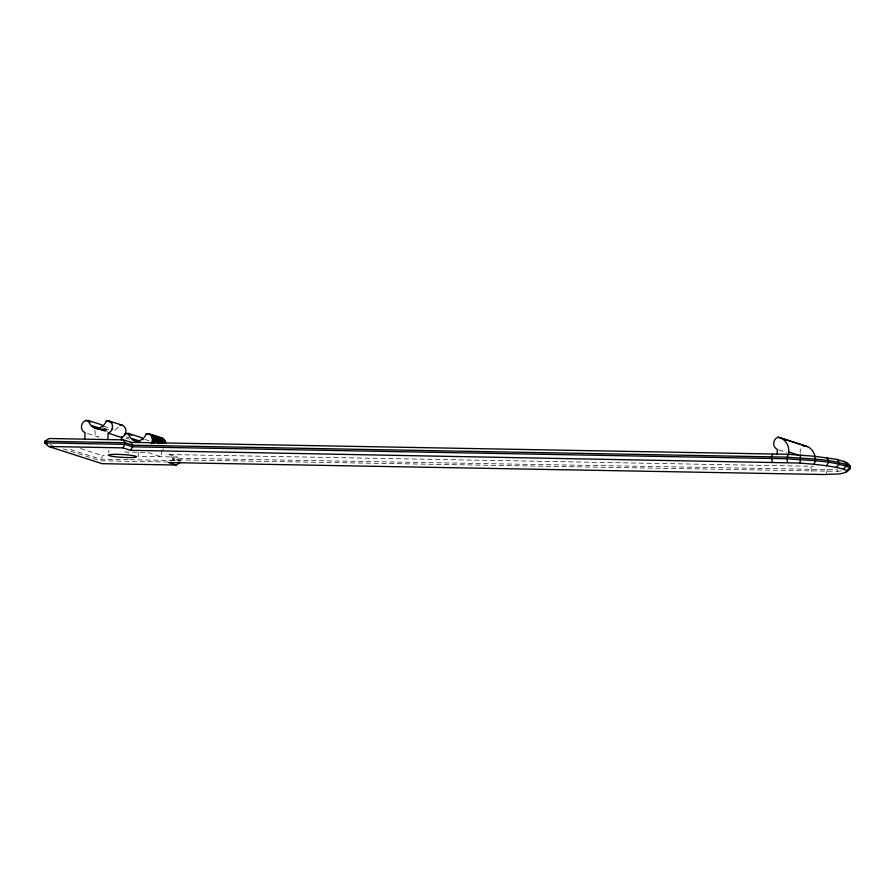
<?xml version="1.0" encoding="UTF-8"?>
<svg xmlns="http://www.w3.org/2000/svg" width="895" height="895" viewBox="0 0 895 895"><rect width="100%" height="100%" fill="white"/><g stroke="black" fill="none" stroke-linecap="round" stroke-linejoin="round"><path stroke-width="0.67" stroke-dasharray="4.47 3.36" d="M168.137 462.021L100.419 460.791L102.545 455.667L108.026 455.768M108.776 452.635L108.933 449.972M138.345 452.478L138.121 456.316L176.695 457.021L180.667 460.645L129.529 459.717M161.536 450.33L161.167 456.741L147.72 452.422L124.685 451.997L128.343 453.172M811.62 471.419L810.747 466.239M170.721 461.171L172.892 459.784L837.306 471.318L837.396 469.718L172.981 458.184L169.01 454.548L813.51 466.295M826.107 473.589L827.495 470.099L826.443 467.716M118.23 427.139L113.341 432.017M162.689 449.771L163.718 448.988M837.306 471.318L841.334 470.882M128.153 459.694L100.508 459.191L67.371 448.529M778.684 449.861L786.638 452.422M103.63 426.165L113.408 429.309M144.789 439.4L149.666 440.978M104.48 428.369L111.819 430.719M102.343 428.481L109.671 430.842M101.381 428.85L107.478 430.819M126.363 436.838L128.802 437.621M101.594 429.466L107.702 431.424M100.475 429.41L107.903 431.882M100.106 429.555L107.434 431.916L103.126 426.87M101.034 429.958L107.143 431.927M125.692 437.979L129.35 439.165M169.01 454.548L176.695 457.021M180.667 460.645L172.981 458.184L172.892 459.784L179.291 461.842M87.565 433.538L98.562 437.073A6.578 6.097 -72.2 0 1 95.083 429.544M80.427 448.552L102.545 455.667M50.053 444.591L52.704 445.442M63.31 448.854L100.419 460.791M800.219 453.071A6.578 6.097 -72.2 0 1 802.367 447.03"/><path stroke-width="1.34" d="M176.226 465.031L168.551 462.558L825.458 474.529C833.48 473.477 843.683 475.838 849.747 469.204L850.25 466.06L847.207 462.704L836.881 459.381L814.45 456.26L787.913 454.291L131.006 442.331L123.331 439.859L49.18 438.505L44.839 441.28L44.75 442.88L48.722 446.515L102.086 463.677L176.226 465.031L180.577 462.256M84.757 439.154L85.126 432.755A6.578 6.097 -72.2 0 1 85.83 420.471L88.336 420.516L101.773 424.845L103.126 426.87M107.792 439.579L108.161 433.169A6.578 6.097 -72.2 0 0 108.877 420.896L106.371 420.851C102.701 430.35 91.301 430.831 88.336 420.516M121.451 440.049L121.608 437.487A6.578 6.097 -72.2 0 0 122.313 425.214L108.877 420.896M777.073 454.559L777.363 449.435A6.578 6.097 -72.2 0 1 778.068 437.163L807.637 446.672A14.611 13.548 -72.2 0 1 815.11 457.043M788.596 454.694L788.752 451.975A14.611 13.548 -72.2 0 0 781.145 438.158M121.373 439.378L122.022 436.805M151.154 443.674C153.56 440.541 152.597 435.294 148.805 433.739L146.299 433.695C142.629 443.193 131.229 443.674 128.265 433.359L124.606 433.874M48.722 446.515L122.861 447.858L130.547 450.33L800.04 463.051L800.499 455.052M787.913 454.291L787.085 458.743L787.455 462.301M846.357 472.168L846.748 470.714L850.16 467.66C830.247 460.064 808.096 460.712 787.085 458.743L132.583 446.818L124.908 444.345L44.75 442.88L47.401 443.741M800.04 463.051L813.991 464.27L815.502 460.847L814.45 456.26M772.732 454.022L771.4 456.853L772.273 462.021M122.861 447.858L124.908 444.345L124.998 442.745L123.331 439.859M130.547 450.33L132.583 446.818L132.673 445.218L131.006 442.331M813.991 464.27L826.398 465.747L828.625 462.413L828.725 460.802L826.857 457.748M826.398 465.747L836.411 467.391L839.23 464.147L839.32 462.547L836.881 459.381M836.411 467.391L843.358 469.081L846.569 465.937L846.659 464.337L843.817 461.082M847.554 469.819L849.747 469.204L850.25 466.06C830.336 458.464 808.185 459.113 787.175 457.132L132.673 445.218L124.998 442.745L44.839 441.28M119.807 425.17L122.313 425.214M159.735 438.013L163.326 438.662L165.866 442.947L152.43 438.628M778.068 437.163L807.637 446.672M788.752 451.975L798.027 454.951M148.805 433.739L162.241 438.058M149.89 434.332L163.326 438.662M106.371 420.851L112.479 422.809M146.299 433.695L148.738 434.478M150.83 435.16L164.266 439.49M151.591 436.178L165.027 440.508M152.128 437.353L165.564 441.671M152.486 439.948L163.472 443.484M128.265 433.359L141.701 437.689L143.055 439.714M152.273 441.269L159.612 443.629M85.83 420.471L90.719 422.048M125.759 433.314L131.867 435.283M151.826 442.522L154.276 443.316M91.715 425.584L100.262 428.336M131.643 438.427L140.191 441.179M93.147 427.049L99.356 429.13M133.075 439.892L139.172 441.85M93.997 427.597L98.886 429.164M133.926 440.441L138.277 441.873M94.926 428L98.584 429.175M134.854 440.843L137.293 441.627M108.161 433.169L121.608 437.487M843.358 469.081L846.748 470.714M803.408 446.247A6.578 6.097 -72.2 0 1 804.56 445.688M113.71 456.551A13.973 1.41 3.3 0 0 136.275 456.965A13.973 1.41 3.3 0 0 117.502 454.347A13.973 1.41 3.3 0 0 113.71 456.551"/></g></svg>
